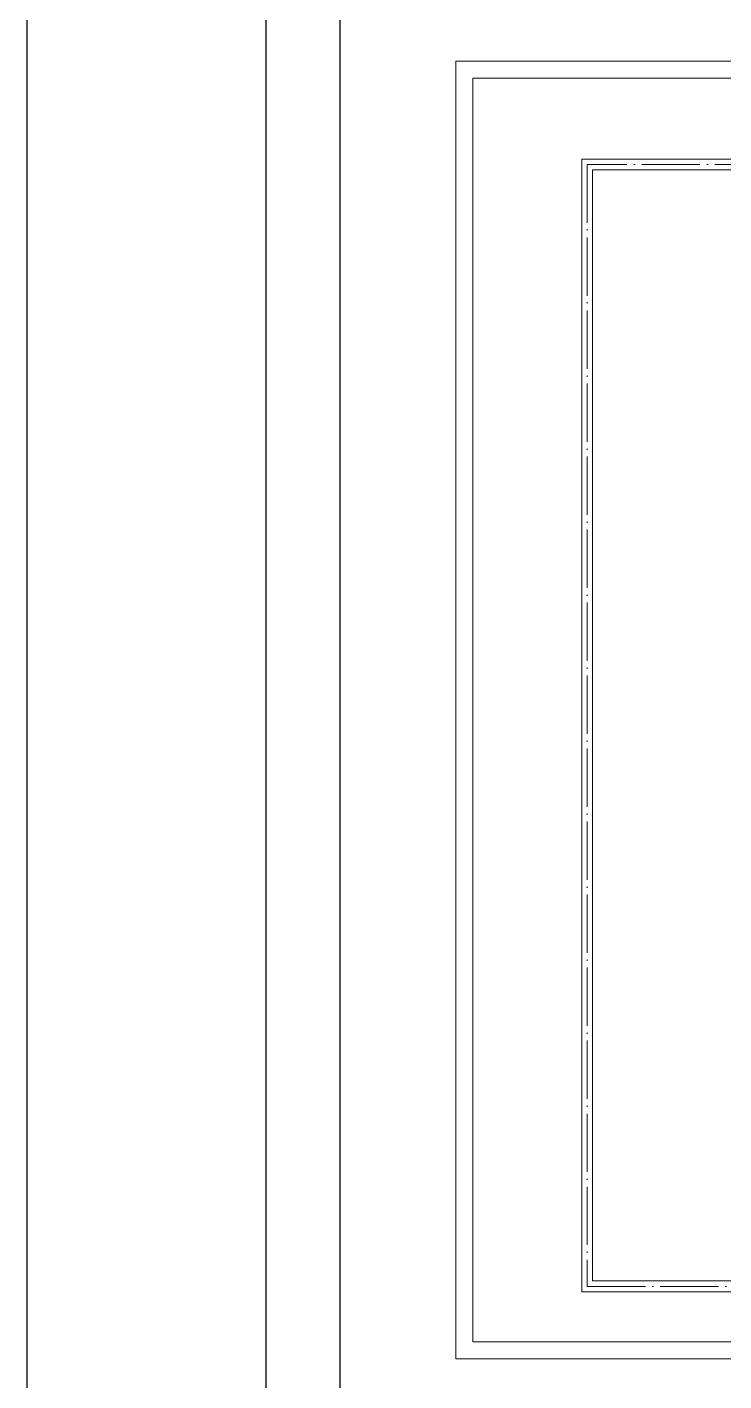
# Model space of a CAD drawing. Header units: millimetres. Extents: x 56222 to 163527, y -177397 to -121287.
# Drawn here: x 157974 to 158261, y -175341 to -174783 of the extents above; entities that cross this region are included whole.
import ezdxf

# ---------------------------------------------------------------- set-up
doc = ezdxf.new("R2010")
doc.units = ezdxf.units.MM
doc.header["$MEASUREMENT"] = 0
doc.linetypes.add('ACAD_ISO04W100', pattern=[30, 24, -3, 0, -3])
doc.layers.add('GROUND FLOOR', color=7, linetype='Continuous', lineweight=9)
doc.layers.add('X_SHEET', color=7, linetype='Continuous', lineweight=9)

msp = doc.modelspace()

# ---------------------------------------------------------------- linework, layer by layer
at = {"layer": 'GROUND FLOOR'}
for p, q in [((158202.31697, -174837.55534), (158702.56695, -174837.55534)), ((158202.31697, -174837.55534), (158202.31697, -175304.55534)), ((158206.81697, -174842.05534), (158702.56695, -174842.05534)), ((158206.81697, -174842.05534), (158206.81697, -175300.05534)), ((158202.31697, -175304.55534), (158702.56697, -175304.55534)), ((158206.81697, -175300.05534), (158702.56697, -175300.05534))]:
    msp.add_line(p, q, dxfattribs=at)
at = {"layer": 'GROUND FLOOR', "color": 1, "linetype": 'ACAD_ISO04W100'}
msp.add_lwpolyline([(158702.56695, -174839.80534), (158204.56697, -174839.80534), (158204.56697, -175302.30534), (158702.56697, -175302.30534)], dxfattribs=at)
at = {"layer": 'X_SHEET', "color": 1, "lineweight": 30}
for points in [[(157973.7516, -174282.00168), (160247.82365, -174282.00168), (160247.82365, -175691.92261), (157973.7516, -175691.92261)], [(158072.13331, -175423.41633), (160115.40154, -175423.41633), (160115.40154, -174409.41622), (158072.13331, -174409.41622)], [(158102.68783, -175392.86181), (160084.84702, -175392.86181), (160084.84702, -174439.97074), (158102.68783, -174439.97074)]]:
    msp.add_lwpolyline(points, close=True, dxfattribs=at)
at = {"layer": 'X_SHEET'}
for points in [[(158917.62861, -175332.18929), (158150.48024, -175332.18929), (158150.48024, -174797.25648), (158917.62861, -174797.25648)], [(158910.62861, -175325.18929), (158157.48024, -175325.18929), (158157.48024, -174804.25648), (158910.62861, -174804.25648)]]:
    msp.add_lwpolyline(points, close=True, dxfattribs=at)

doc.saveas('drawing.dxf')
